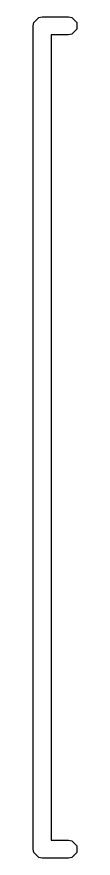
# Model space of a CAD drawing. Header units: inches. Extents: x 2.93 to 6.73, y -4.05 to -2.01.
# Drawn here: x 5.2837 to 5.2951, y -3.5835 to -3.3614 of the extents above; entities that cross this region are included whole.
import ezdxf

# ---------------------------------------------------------------- set-up
doc = ezdxf.new("R2010")
doc.units = ezdxf.units.IN
doc.header["$MEASUREMENT"] = 0
doc.layers.add('BLACK', color=7, linetype='CONTINUOUS')

msp = doc.modelspace()

# ---------------------------------------------------------------- linework, layer by layer
at = {"layer": 'BLACK', "linetype": 'CONTINUOUS'}
for p, q in [((5.28384, -3.36288), (5.28512, -3.3616)), ((5.28512, -3.3616), (5.28602, -3.36142)), ((5.28602, -3.36142), (5.29291, -3.36142)), ((5.29291, -3.36142), (5.29382, -3.3616)), ((5.29382, -3.3616), (5.2951, -3.36288)), ((5.28366, -3.36378), (5.28384, -3.36288)), ((5.28366, -3.5811), (5.28366, -3.36378)), ((5.2951, -3.36288), (5.2951, -3.36468)), ((5.29291, -3.36614), (5.28839, -3.36614)), ((5.28839, -3.36614), (5.28839, -3.57874)), ((5.29382, -3.36596), (5.29291, -3.36614)), ((5.2951, -3.36468), (5.29382, -3.36596)), ((5.28839, -3.57874), (5.29291, -3.57874)), ((5.29291, -3.57874), (5.29382, -3.57892)), ((5.29382, -3.57892), (5.2951, -3.5802)), ((5.28384, -3.58201), (5.28366, -3.5811)), ((5.2951, -3.5802), (5.2951, -3.58201)), ((5.28512, -3.58328), (5.28384, -3.58201)), ((5.28602, -3.58346), (5.28512, -3.58328)), ((5.29291, -3.58346), (5.28602, -3.58346)), ((5.29382, -3.58328), (5.29291, -3.58346)), ((5.2951, -3.58201), (5.29382, -3.58328))]:
    msp.add_line(p, q, dxfattribs=at)

doc.saveas('drawing.dxf')
